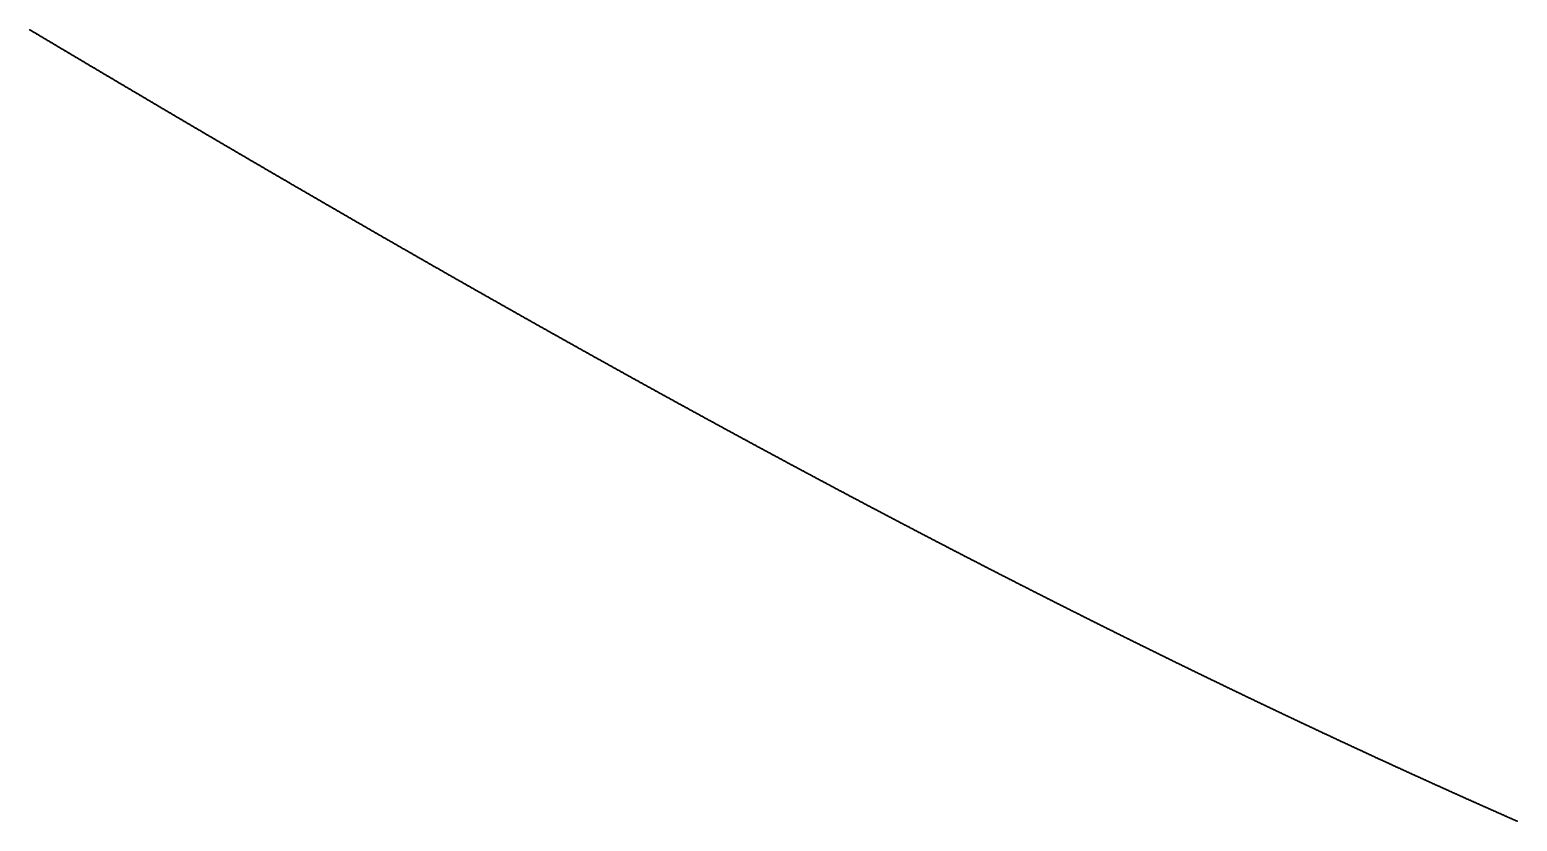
# Model space of a CAD drawing. Header units: metres. Extents: x 0 to 360, y 0 to 49.
# Drawn here: x 225.01 to 247.5, y 9.84 to 21.8 of the extents above; entities that cross this region are included whole.
import ezdxf

# ---------------------------------------------------------------- set-up
doc = ezdxf.new("R2010")
doc.units = ezdxf.units.M

msp = doc.modelspace()

# ---------------------------------------------------------------- linework, layer by layer
for p in [(225.009, 21.799), (225.016, 21.795), (225.024, 21.79), (225.031, 21.786), (225.038, 21.782), (225.045, 21.777), (225.053, 21.773), (225.06, 21.769), (225.067, 21.764), (225.075, 21.76), (225.082, 21.756), (225.089, 21.751), (225.096, 21.747), (225.104, 21.743), (225.111, 21.738), (225.118, 21.734), (225.126, 21.73), (225.133, 21.725), (225.14, 21.721), (225.148, 21.717), (225.155, 21.712), (225.162, 21.708), (225.169, 21.703), (225.177, 21.699), (225.184, 21.695), (225.191, 21.69), (225.199, 21.686), (225.206, 21.682), (225.213, 21.677), (225.22, 21.673), (225.228, 21.669), (225.235, 21.664), (225.242, 21.66), (225.25, 21.656), (225.257, 21.651), (225.264, 21.647), (225.272, 21.643), (225.279, 21.638), (225.286, 21.634), (225.293, 21.63), (225.301, 21.625), (225.308, 21.621), (225.315, 21.617), (225.323, 21.612), (225.33, 21.608), (225.337, 21.604), (225.345, 21.599), (225.352, 21.595), (225.359, 21.591), (225.366, 21.586), (225.374, 21.582), (225.381, 21.578), (225.388, 21.573), (225.396, 21.569), (225.403, 21.564), (225.41, 21.56), (225.418, 21.556), (225.425, 21.551), (225.432, 21.547), (225.439, 21.543), (225.447, 21.538), (225.454, 21.534), (225.461, 21.53), (225.469, 21.525), (225.476, 21.521), (225.483, 21.517), (225.491, 21.512), (225.498, 21.508), (225.505, 21.504), (225.513, 21.499), (225.52, 21.495), (225.527, 21.491), (225.534, 21.486), (225.542, 21.482), (225.549, 21.478), (225.556, 21.473), (225.564, 21.469), (225.571, 21.464), (225.578, 21.46), (225.586, 21.456), (225.593, 21.451), (225.6, 21.447), (225.608, 21.443), (225.615, 21.438), (225.622, 21.434), (225.63, 21.43), (225.637, 21.425), (225.644, 21.421), (225.652, 21.417), (225.659, 21.412), (225.666, 21.408), (225.674, 21.404), (225.681, 21.399), (225.688, 21.395), (225.695, 21.391), (225.703, 21.386), (225.71, 21.382), (225.717, 21.378), (225.725, 21.373), (225.732, 21.369), (225.739, 21.364), (225.747, 21.36), (225.754, 21.356), (225.761, 21.351), (225.769, 21.347), (225.776, 21.343), (225.783, 21.338), (225.791, 21.334), (225.798, 21.33), (225.805, 21.325), (225.813, 21.321), (225.82, 21.317), (225.827, 21.312), (225.835, 21.308), (225.842, 21.304), (225.849, 21.299), (225.857, 21.295), (225.864, 21.291), (225.871, 21.286), (225.879, 21.282), (225.886, 21.277), (225.893, 21.273), (225.901, 21.269), (225.908, 21.264), (225.915, 21.26), (225.923, 21.256), (225.93, 21.251), (225.937, 21.247), (225.945, 21.243), (225.952, 21.238), (225.959, 21.234), (225.967, 21.23), (225.974, 21.225), (225.981, 21.221), (225.989, 21.217), (225.996, 21.212), (226.003, 21.208), (226.011, 21.203), (226.018, 21.199), (226.025, 21.195), (226.033, 21.19), (226.04, 21.186), (226.047, 21.182), (226.055, 21.177), (226.062, 21.173), (226.069, 21.169), (226.077, 21.164), (226.084, 21.16), (226.091, 21.156), (226.099, 21.151), (226.106, 21.147), (226.113, 21.143), (226.121, 21.138), (226.128, 21.134), (226.136, 21.129), (226.143, 21.125), (226.15, 21.121), (226.158, 21.116), (226.165, 21.112), (226.172, 21.108), (226.18, 21.103), (226.187, 21.099), (226.194, 21.095), (226.202, 21.09), (226.209, 21.086), (226.216, 21.082), (226.224, 21.077), (226.231, 21.073), (226.238, 21.068), (226.246, 21.064), (226.253, 21.06), (226.26, 21.055), (226.268, 21.051), (226.275, 21.047), (226.283, 21.042), (226.29, 21.038), (226.297, 21.034), (226.305, 21.029), (226.312, 21.025), (226.319, 21.021), (226.327, 21.016), (226.334, 21.012), (226.341, 21.007), (226.349, 21.003), (226.356, 20.999), (226.363, 20.994), (226.371, 20.99), (226.378, 20.986), (226.386, 20.981), (226.393, 20.977), (226.4, 20.973), (226.408, 20.968), (226.415, 20.964), (226.422, 20.96), (226.43, 20.955), (226.437, 20.951), (226.444, 20.946), (226.452, 20.942), (226.459, 20.938), (226.467, 20.933), (226.474, 20.929), (226.481, 20.925), (226.489, 20.92), (226.496, 20.916), (226.503, 20.912), (226.511, 20.907), (226.518, 20.903), (226.526, 20.899), (226.533, 20.894), (226.54, 20.89), (226.548, 20.885), (226.555, 20.881), (226.562, 20.877), (226.57, 20.872), (226.577, 20.868), (226.584, 20.864), (226.592, 20.859), (226.599, 20.855), (226.607, 20.851), (226.614, 20.846), (226.621, 20.842), (226.629, 20.838), (226.636, 20.833), (226.643, 20.829), (226.651, 20.824), (226.658, 20.82), (226.666, 20.816), (226.673, 20.811), (226.68, 20.807), (226.688, 20.803), (226.695, 20.798), (226.703, 20.794), (226.71, 20.79), (226.717, 20.785), (226.725, 20.781), (226.732, 20.776), (226.739, 20.772), (226.747, 20.768), (226.754, 20.763), (226.762, 20.759), (226.769, 20.755), (226.776, 20.75), (226.784, 20.746), (226.791, 20.742), (226.798, 20.737), (226.806, 20.733), (226.813, 20.729), (226.821, 20.724), (226.828, 20.72), (226.835, 20.715), (226.843, 20.711), (226.85, 20.707), (226.858, 20.702), (226.865, 20.698), (226.872, 20.694), (226.88, 20.689), (226.887, 20.685), (226.895, 20.681), (226.902, 20.676), (226.909, 20.672), (226.917, 20.667), (226.924, 20.663), (226.931, 20.659), (226.939, 20.654), (226.946, 20.65), (226.954, 20.646), (226.961, 20.641), (226.968, 20.637), (226.976, 20.633), (226.983, 20.628), (226.991, 20.624), (226.998, 20.619), (227.005, 20.615), (227.013, 20.611), (227.02, 20.606), (227.028, 20.602), (227.035, 20.598), (227.042, 20.593), (227.05, 20.589), (227.057, 20.585), (227.065, 20.58), (227.072, 20.576), (227.079, 20.571), (227.087, 20.567), (227.094, 20.563), (227.102, 20.558), (227.109, 20.554), (227.116, 20.55), (227.124, 20.545), (227.131, 20.541), (227.139, 20.537), (227.146, 20.532), (227.153, 20.528), (227.161, 20.523), (227.168, 20.519), (227.176, 20.515), (227.183, 20.51), (227.191, 20.506), (227.198, 20.502), (227.205, 20.497), (227.213, 20.493), (227.22, 20.489), (227.228, 20.484), (227.235, 20.48), (227.242, 20.475), (227.25, 20.471), (227.257, 20.467), (227.265, 20.462), (227.272, 20.458), (227.279, 20.454), (227.287, 20.449), (227.294, 20.445), (227.302, 20.441), (227.309, 20.436), (227.317, 20.432), (227.324, 20.427), (227.331, 20.423), (227.339, 20.419), (227.346, 20.414), (227.354, 20.41), (227.361, 20.406), (227.368, 20.401), (227.376, 20.397), (227.383, 20.393), (227.391, 20.388), (227.398, 20.384), (227.406, 20.379), (227.413, 20.375), (227.42, 20.371), (227.428, 20.366), (227.435, 20.362), (227.443, 20.358), (227.45, 20.353), (227.458, 20.349), (227.465, 20.344), (227.472, 20.34), (227.48, 20.336), (227.487, 20.331), (227.495, 20.327), (227.502, 20.323), (227.51, 20.318), (227.517, 20.314), (227.524, 20.31), (227.532, 20.305), (227.539, 20.301), (227.547, 20.296), (227.554, 20.292), (227.562, 20.288), (227.569, 20.283), (227.576, 20.279), (227.584, 20.275), (227.591, 20.27), (227.599, 20.266), (227.606, 20.262), (227.614, 20.257), (227.621, 20.253), (227.628, 20.248), (227.636, 20.244), (227.643, 20.24), (227.651, 20.235), (227.658, 20.231), (227.666, 20.227), (227.673, 20.222), (227.68, 20.218), (227.688, 20.213), (227.695, 20.209), (227.703, 20.205), (227.71, 20.2), (227.718, 20.196), (227.725, 20.192), (227.733, 20.187), (227.74, 20.183), (227.747, 20.179), (227.755, 20.174), (227.762, 20.17), (227.77, 20.165), (227.777, 20.161), (227.785, 20.157), (227.792, 20.152), (227.8, 20.148), (227.807, 20.144), (227.814, 20.139), (227.822, 20.135), (227.829, 20.13), (227.837, 20.126), (227.844, 20.122), (227.852, 20.117), (227.859, 20.113), (227.867, 20.109), (227.874, 20.104), (227.881, 20.1), (227.889, 20.096), (227.896, 20.091), (227.904, 20.087), (227.911, 20.082), (227.919, 20.078), (227.926, 20.074), (227.934, 20.069), (227.941, 20.065), (227.949, 20.061), (227.956, 20.056), (227.963, 20.052), (227.971, 20.047), (227.978, 20.043), (227.986, 20.039), (227.993, 20.034), (228.001, 20.03), (228.008, 20.026), (228.016, 20.021), (228.023, 20.017), (228.031, 20.012), (228.038, 20.008), (228.045, 20.004), (228.053, 19.999), (228.06, 19.995), (228.068, 19.991), (228.075, 19.986), (228.083, 19.982), (228.09, 19.978), (228.098, 19.973), (228.105, 19.969), (228.113, 19.964), (228.12, 19.96), (228.128, 19.956), (228.135, 19.951), (228.142, 19.947), (228.15, 19.943), (228.157, 19.938), (228.165, 19.934), (228.172, 19.929), (228.18, 19.925), (228.187, 19.921), (228.195, 19.916), (228.202, 19.912), (228.21, 19.908), (228.217, 19.903), (228.225, 19.899), (228.232, 19.894), (228.24, 19.89), (228.247, 19.886), (228.255, 19.881), (228.262, 19.877), (228.269, 19.873), (228.277, 19.868), (228.284, 19.864), (228.292, 19.86), (228.299, 19.855), (228.307, 19.851), (228.314, 19.846), (228.322, 19.842), (228.329, 19.838), (228.337, 19.833), (228.344, 19.829), (228.352, 19.825), (228.359, 19.82), (228.367, 19.816), (228.374, 19.811), (228.382, 19.807), (228.389, 19.803), (228.397, 19.798), (228.404, 19.794), (228.412, 19.79), (228.419, 19.785), (228.427, 19.781), (228.434, 19.776), (228.442, 19.772), (228.449, 19.768), (228.456, 19.763), (228.464, 19.759), (228.471, 19.755), (228.479, 19.75), (228.486, 19.746), (228.494, 19.741), (228.501, 19.737), (228.509, 19.733), (228.516, 19.728), (228.524, 19.724), (228.531, 19.72), (228.539, 19.715), (228.546, 19.711), (228.554, 19.706), (228.561, 19.702), (228.569, 19.698), (228.576, 19.693), (228.584, 19.689), (228.591, 19.685), (228.599, 19.68), (228.606, 19.676), (228.614, 19.672), (228.621, 19.667), (228.629, 19.663), (228.636, 19.658), (228.644, 19.654), (228.651, 19.65), (228.659, 19.645), (228.666, 19.641), (228.674, 19.637), (228.681, 19.632), (228.689, 19.628), (228.696, 19.623), (228.704, 19.619), (228.711, 19.615), (228.719, 19.61), (228.726, 19.606), (228.734, 19.602), (228.741, 19.597), (228.749, 19.593), (228.756, 19.588), (228.764, 19.584), (228.771, 19.58), (228.779, 19.575), (228.786, 19.571), (228.794, 19.567), (228.801, 19.562), (228.809, 19.558), (228.816, 19.553), (228.824, 19.549), (228.831, 19.545), (228.839, 19.54), (228.846, 19.536), (228.854, 19.532), (228.861, 19.527), (228.869, 19.523), (228.876, 19.518), (228.884, 19.514), (228.891, 19.51), (228.899, 19.505), (228.906, 19.501), (228.914, 19.497), (228.921, 19.492), (228.929, 19.488), (228.936, 19.483), (228.944, 19.479), (228.952, 19.475), (228.959, 19.47), (228.967, 19.466), (228.974, 19.462), (228.982, 19.457), (228.989, 19.453), (228.997, 19.448), (229.004, 19.444), (229.012, 19.44), (229.019, 19.435), (229.027, 19.431), (229.034, 19.427), (229.042, 19.422), (229.049, 19.418), (229.057, 19.413), (229.064, 19.409), (229.072, 19.405), (229.079, 19.4), (229.087, 19.396), (229.094, 19.392), (229.102, 19.387), (229.109, 19.383), (229.117, 19.378), (229.125, 19.374), (229.132, 19.37), (229.14, 19.365), (229.147, 19.361), (229.155, 19.357), (229.162, 19.352), (229.17, 19.348), (229.177, 19.343), (229.185, 19.339), (229.192, 19.335), (229.2, 19.33), (229.207, 19.326), (229.215, 19.322), (229.222, 19.317), (229.23, 19.313), (229.237, 19.308), (229.245, 19.304), (229.253, 19.3), (229.26, 19.295), (229.268, 19.291), (229.275, 19.287), (229.283, 19.282), (229.29, 19.278), (229.298, 19.273), (229.305, 19.269), (229.313, 19.265), (229.32, 19.26), (229.328, 19.256), (229.335, 19.252), (229.343, 19.247), (229.351, 19.243), (229.358, 19.238), (229.366, 19.234), (229.373, 19.23), (229.381, 19.225), (229.388, 19.221), (229.396, 19.217), (229.403, 19.212), (229.411, 19.208), (229.418, 19.203), (229.426, 19.199), (229.434, 19.195), (229.441, 19.19), (229.449, 19.186), (229.456, 19.182), (229.464, 19.177), (229.471, 19.173), (229.479, 19.168), (229.486, 19.164), (229.494, 19.16), (229.501, 19.155), (229.509, 19.151), (229.517, 19.147), (229.524, 19.142), (229.532, 19.138), (229.539, 19.133), (229.547, 19.129), (229.554, 19.125), (229.562, 19.12), (229.569, 19.116), (229.577, 19.112), (229.585, 19.107), (229.592, 19.103), (229.6, 19.098), (229.607, 19.094), (229.615, 19.09), (229.622, 19.085), (229.63, 19.081), (229.637, 19.077), (229.645, 19.072), (229.653, 19.068), (229.66, 19.063), (229.668, 19.059), (229.675, 19.055), (229.683, 19.05), (229.69, 19.046), (229.698, 19.042), (229.706, 19.037), (229.713, 19.033), (229.721, 19.028), (229.728, 19.024), (229.736, 19.02), (229.743, 19.015), (229.751, 19.011), (229.758, 19.007), (229.766, 19.002), (229.774, 18.998), (229.781, 18.993), (229.789, 18.989), (229.796, 18.985), (229.804, 18.98), (229.811, 18.976), (229.819, 18.972), (229.827, 18.967), (229.834, 18.963), (229.842, 18.958), (229.849, 18.954), (229.857, 18.95), (229.864, 18.945), (229.872, 18.941), (229.88, 18.937), (229.887, 18.932), (229.895, 18.928), (229.902, 18.923), (229.91, 18.919), (229.917, 18.915), (229.925, 18.91), (229.933, 18.906), (229.94, 18.902), (229.948, 18.897), (229.955, 18.893), (229.963, 18.888), (229.971, 18.884), (229.978, 18.88), (229.986, 18.875), (229.993, 18.871), (230.001, 18.867), (230.008, 18.862), (230.016, 18.858), (230.024, 18.853), (230.031, 18.849), (230.039, 18.845), (230.046, 18.84), (230.054, 18.836), (230.062, 18.832), (230.069, 18.827), (230.077, 18.823), (230.084, 18.818), (230.092, 18.814), (230.099, 18.81), (230.107, 18.805), (230.115, 18.801), (230.122, 18.796), (230.13, 18.792), (230.137, 18.788), (230.145, 18.783), (230.153, 18.779), (230.16, 18.775), (230.168, 18.77), (230.175, 18.766), (230.183, 18.761), (230.191, 18.757), (230.198, 18.753), (230.206, 18.748), (230.213, 18.744), (230.221, 18.74), (230.229, 18.735), (230.236, 18.731), (230.244, 18.726), (230.251, 18.722), (230.259, 18.718), (230.267, 18.713), (230.274, 18.709), (230.282, 18.705), (230.289, 18.7), (230.297, 18.696), (230.305, 18.691), (230.312, 18.687), (230.32, 18.683), (230.327, 18.678), (230.335, 18.674), (230.343, 18.67), (230.35, 18.665), (230.358, 18.661), (230.365, 18.656), (230.373, 18.652), (230.381, 18.648), (230.388, 18.643), (230.396, 18.639), (230.403, 18.635), (230.411, 18.63), (230.419, 18.626), (230.426, 18.621), (230.434, 18.617), (230.441, 18.613), (230.449, 18.608), (230.457, 18.604), (230.464, 18.6), (230.472, 18.595), (230.48, 18.591), (230.487, 18.586), (230.495, 18.582), (230.502, 18.578), (230.51, 18.573), (230.518, 18.569), (230.525, 18.565), (230.533, 18.56), (230.54, 18.556), (230.548, 18.551), (230.556, 18.547), (230.563, 18.543), (230.571, 18.538), (230.579, 18.534), (230.586, 18.53), (230.594, 18.525), (230.601, 18.521), (230.609, 18.516), (230.617, 18.512), (230.624, 18.508), (230.632, 18.503), (230.64, 18.499), (230.647, 18.495), (230.655, 18.49), (230.662, 18.486), (230.67, 18.481), (230.678, 18.477), (230.685, 18.473), (230.693, 18.468), (230.701, 18.464), (230.708, 18.46), (230.716, 18.455), (230.723, 18.451), (230.731, 18.446), (230.739, 18.442), (230.746, 18.438), (230.754, 18.433), (230.762, 18.429), (230.769, 18.425), (230.777, 18.42), (230.784, 18.416), (230.792, 18.411), (230.8, 18.407), (230.807, 18.403), (230.815, 18.398), (230.823, 18.394), (230.83, 18.39), (230.838, 18.385), (230.846, 18.381), (230.853, 18.376), (230.861, 18.372), (230.869, 18.368), (230.876, 18.363), (230.884, 18.359), (230.891, 18.355), (230.899, 18.35), (230.907, 18.346), (230.914, 18.341), (230.922, 18.337), (230.93, 18.333), (230.937, 18.328), (230.945, 18.324), (230.953, 18.32), (230.96, 18.315), (230.968, 18.311), (230.975, 18.306), (230.983, 18.302), (230.991, 18.298), (230.998, 18.293), (231.006, 18.289), (231.014, 18.285), (231.021, 18.28), (231.029, 18.276), (231.037, 18.271), (231.044, 18.267), (231.052, 18.263), (231.06, 18.258), (231.067, 18.254), (231.075, 18.25), (231.083, 18.245), (231.09, 18.241), (231.098, 18.236), (231.106, 18.232), (231.113, 18.228), (231.121, 18.223), (231.129, 18.219), (231.136, 18.215), (231.144, 18.21), (231.151, 18.206), (231.159, 18.201), (231.167, 18.197), (231.174, 18.193), (231.182, 18.188), (231.19, 18.184), (231.197, 18.18), (231.205, 18.175), (231.213, 18.171), (231.22, 18.166), (231.228, 18.162), (231.236, 18.158), (231.243, 18.153), (231.251, 18.149), (231.259, 18.145), (231.266, 18.14), (231.274, 18.136), (231.282, 18.131), (231.289, 18.127), (231.297, 18.123), (231.305, 18.118), (231.312, 18.114), (231.32, 18.11), (231.328, 18.105), (231.335, 18.101), (231.343, 18.096), (231.351, 18.092), (231.358, 18.088), (231.366, 18.083), (231.374, 18.079), (231.381, 18.075), (231.389, 18.07), (231.397, 18.066), (231.404, 18.061), (231.412, 18.057), (231.42, 18.053), (231.428, 18.048), (231.435, 18.044), (231.443, 18.04), (231.451, 18.035), (231.458, 18.031), (231.466, 18.026), (231.474, 18.022), (231.481, 18.018), (231.489, 18.013), (231.497, 18.009), (231.504, 18.005), (231.512, 18), (231.52, 17.996), (231.527, 17.992), (231.535, 17.987), (231.543, 17.983), (231.55, 17.978), (231.558, 17.974), (231.566, 17.97), (231.573, 17.965), (231.581, 17.961), (231.589, 17.957), (231.597, 17.952), (231.604, 17.948), (231.612, 17.943), (231.62, 17.939), (231.627, 17.935), (231.635, 17.93), (231.643, 17.926), (231.65, 17.922), (231.658, 17.917), (231.666, 17.913), (231.673, 17.908), (231.681, 17.904), (231.689, 17.9), (231.696, 17.895), (231.704, 17.891), (231.712, 17.887), (231.72, 17.882), (231.727, 17.878), (231.735, 17.873), (231.743, 17.869), (231.75, 17.865), (231.758, 17.86), (231.766, 17.856), (231.773, 17.852), (231.781, 17.847), (231.789, 17.843), (231.797, 17.838), (231.804, 17.834), (231.812, 17.83), (231.82, 17.825), (231.827, 17.821), (231.835, 17.817), (231.843, 17.812), (231.85, 17.808), (231.858, 17.804), (231.866, 17.799), (231.874, 17.795), (231.881, 17.79), (231.889, 17.786), (231.897, 17.782), (231.904, 17.777), (231.912, 17.773), (231.92, 17.769), (231.928, 17.764), (231.935, 17.76), (231.943, 17.755), (231.951, 17.751), (231.958, 17.747), (231.966, 17.742), (231.974, 17.738), (231.982, 17.734), (231.989, 17.729), (231.997, 17.725), (232.005, 17.72), (232.012, 17.716), (232.02, 17.712), (232.028, 17.707), (232.036, 17.703), (232.043, 17.699), (232.051, 17.694), (232.059, 17.69), (232.066, 17.685), (232.074, 17.681), (232.082, 17.677), (232.09, 17.672), (232.097, 17.668), (232.105, 17.664), (232.113, 17.659), (232.12, 17.655), (232.128, 17.651), (232.136, 17.646), (232.144, 17.642), (232.151, 17.637), (232.159, 17.633), (232.167, 17.629), (232.175, 17.624), (232.182, 17.62), (232.19, 17.616), (232.198, 17.611), (232.205, 17.607), (232.213, 17.602), (232.221, 17.598), (232.229, 17.594), (232.236, 17.589), (232.244, 17.585), (232.252, 17.581), (232.26, 17.576), (232.267, 17.572), (232.275, 17.568), (232.283, 17.563), (232.29, 17.559), (232.298, 17.554), (232.306, 17.55), (232.314, 17.546), (232.321, 17.541), (232.329, 17.537), (232.337, 17.533), (232.345, 17.528), (232.352, 17.524), (232.36, 17.519), (232.368, 17.515), (232.376, 17.511), (232.383, 17.506), (232.391, 17.502), (232.399, 17.498), (232.407, 17.493), (232.414, 17.489), (232.422, 17.485), (232.43, 17.48), (232.438, 17.476), (232.445, 17.471), (232.453, 17.467), (232.461, 17.463), (232.469, 17.458), (232.476, 17.454), (232.484, 17.45), (232.492, 17.445), (232.5, 17.441), (232.507, 17.436), (232.515, 17.432), (232.523, 17.428), (232.531, 17.423), (232.538, 17.419), (232.546, 17.415), (232.554, 17.41), (232.562, 17.406), (232.569, 17.402), (232.577, 17.397), (232.585, 17.393), (232.593, 17.388), (232.6, 17.384), (232.608, 17.38), (232.616, 17.375), (232.624, 17.371), (232.631, 17.367), (232.639, 17.362), (232.647, 17.358), (232.655, 17.353), (232.662, 17.349), (232.67, 17.345), (232.678, 17.34), (232.686, 17.336), (232.693, 17.332), (232.701, 17.327), (232.709, 17.323), (232.717, 17.319), (232.724, 17.314), (232.732, 17.31), (232.74, 17.305), (232.748, 17.301), (232.756, 17.297), (232.763, 17.292), (232.771, 17.288), (232.779, 17.284), (232.787, 17.279), (232.794, 17.275), (232.802, 17.271), (232.81, 17.266), (232.818, 17.262), (232.825, 17.257), (232.833, 17.253), (232.841, 17.249), (232.849, 17.244), (232.857, 17.24), (232.864, 17.236), (232.872, 17.231), (232.88, 17.227), (232.888, 17.223), (232.895, 17.218), (232.903, 17.214), (232.911, 17.209), (232.919, 17.205), (232.927, 17.201), (232.934, 17.196), (232.942, 17.192), (232.95, 17.188), (232.958, 17.183), (232.965, 17.179), (232.973, 17.175), (232.981, 17.17), (232.989, 17.166), (232.997, 17.161), (233.004, 17.157), (233.012, 17.153), (233.02, 17.148), (233.028, 17.144), (233.035, 17.14), (233.043, 17.135), (233.051, 17.131), (233.059, 17.127), (233.067, 17.122), (233.074, 17.118), (233.082, 17.113), (233.09, 17.109), (233.098, 17.105), (233.106, 17.1), (233.113, 17.096), (233.121, 17.092), (233.129, 17.087), (233.137, 17.083), (233.145, 17.079), (233.152, 17.074), (233.16, 17.07), (233.168, 17.065), (233.176, 17.061), (233.183, 17.057), (233.191, 17.052), (233.199, 17.048), (233.207, 17.044), (233.215, 17.039), (233.222, 17.035), (233.23, 17.031), (233.238, 17.026), (233.246, 17.022), (233.254, 17.017), (233.261, 17.013), (233.269, 17.009), (233.277, 17.004), (233.285, 17), (233.293, 16.996), (233.3, 16.991), (233.308, 16.987), (233.316, 16.983), (233.324, 16.978), (233.332, 16.974), (233.34, 16.969), (233.347, 16.965), (233.355, 16.961), (233.363, 16.956), (233.371, 16.952), (233.379, 16.948), (233.386, 16.943), (233.394, 16.939), (233.402, 16.935), (233.41, 16.93), (233.418, 16.926), (233.425, 16.922), (233.433, 16.917), (233.441, 16.913), (233.449, 16.908), (233.457, 16.904), (233.464, 16.9), (233.472, 16.895), (233.48, 16.891), (233.488, 16.887), (233.496, 16.882), (233.504, 16.878), (233.511, 16.874), (233.519, 16.869), (233.527, 16.865), (233.535, 16.86), (233.543, 16.856), (233.55, 16.852), (233.558, 16.847), (233.566, 16.843), (233.574, 16.839), (233.582, 16.834), (233.59, 16.83), (233.597, 16.826), (233.605, 16.821), (233.613, 16.817), (233.621, 16.813), (233.629, 16.808), (233.637, 16.804), (233.644, 16.799), (233.652, 16.795), (233.66, 16.791), (233.668, 16.786), (233.676, 16.782), (233.684, 16.778), (233.691, 16.773), (233.699, 16.769), (233.707, 16.765), (233.715, 16.76), (233.723, 16.756), (233.731, 16.752), (233.738, 16.747), (233.746, 16.743), (233.754, 16.738), (233.762, 16.734), (233.77, 16.73), (233.778, 16.725), (233.785, 16.721), (233.793, 16.717), (233.801, 16.712), (233.809, 16.708), (233.817, 16.704), (233.825, 16.699), (233.832, 16.695), (233.84, 16.691), (233.848, 16.686), (233.856, 16.682), (233.864, 16.678), (233.872, 16.673), (233.879, 16.669), (233.887, 16.664), (233.895, 16.66), (233.903, 16.656), (233.911, 16.651), (233.919, 16.647), (233.927, 16.643), (233.934, 16.638), (233.942, 16.634), (233.95, 16.63), (233.958, 16.625), (233.966, 16.621), (233.974, 16.617), (233.982, 16.612), (233.989, 16.608), (233.997, 16.603), (234.005, 16.599), (234.013, 16.595), (234.021, 16.59), (234.029, 16.586), (234.037, 16.582), (234.044, 16.577), (234.052, 16.573), (234.06, 16.569), (234.068, 16.564), (234.076, 16.56), (234.084, 16.556), (234.092, 16.551), (234.099, 16.547), (234.107, 16.543), (234.115, 16.538), (234.123, 16.534), (234.131, 16.529), (234.139, 16.525), (234.147, 16.521), (234.154, 16.516), (234.162, 16.512), (234.17, 16.508), (234.178, 16.503), (234.186, 16.499), (234.194, 16.495), (234.202, 16.49), (234.209, 16.486), (234.217, 16.482), (234.225, 16.477), (234.233, 16.473), (234.241, 16.469), (234.249, 16.464), (234.257, 16.46), (234.265, 16.455), (234.272, 16.451), (234.28, 16.447), (234.288, 16.442), (234.296, 16.438), (234.304, 16.434), (234.312, 16.429), (234.32, 16.425), (234.328, 16.421), (234.335, 16.416), (234.343, 16.412), (234.351, 16.408), (234.359, 16.403), (234.367, 16.399), (234.375, 16.395), (234.383, 16.39), (234.391, 16.386), (234.398, 16.382), (234.406, 16.377), (234.414, 16.373), (234.422, 16.368), (234.43, 16.364), (234.438, 16.36), (234.446, 16.355), (234.454, 16.351), (234.462, 16.347), (234.469, 16.342), (234.477, 16.338), (234.485, 16.334), (234.493, 16.329), (234.501, 16.325), (234.509, 16.321), (234.517, 16.316), (234.525, 16.312), (234.533, 16.308), (234.54, 16.303), (234.548, 16.299), (234.556, 16.295), (234.564, 16.29), (234.572, 16.286), (234.58, 16.282), (234.588, 16.277), (234.596, 16.273), (234.604, 16.269), (234.612, 16.264), (234.619, 16.26), (234.627, 16.255), (234.635, 16.251), (234.643, 16.247), (234.651, 16.242), (234.659, 16.238), (234.667, 16.234), (234.675, 16.229), (234.683, 16.225), (234.691, 16.221), (234.698, 16.216), (234.706, 16.212), (234.714, 16.208), (234.722, 16.203), (234.73, 16.199), (234.738, 16.195), (234.746, 16.19), (234.754, 16.186), (234.762, 16.182), (234.77, 16.177), (234.777, 16.173), (234.785, 16.169), (234.793, 16.164), (234.801, 16.16), (234.809, 16.156), (234.817, 16.151), (234.825, 16.147), (234.833, 16.142), (234.841, 16.138), (234.849, 16.134), (234.857, 16.129), (234.865, 16.125), (234.872, 16.121), (234.88, 16.116), (234.888, 16.112), (234.896, 16.108), (234.904, 16.103), (234.912, 16.099), (234.92, 16.095), (234.928, 16.09), (234.936, 16.086), (234.944, 16.082), (234.952, 16.077), (234.96, 16.073), (234.967, 16.069), (234.975, 16.064), (234.983, 16.06), (234.991, 16.056), (234.999, 16.051), (235.007, 16.047), (235.015, 16.043), (235.023, 16.038), (235.031, 16.034), (235.039, 16.03), (235.047, 16.025), (235.055, 16.021), (235.063, 16.017), (235.071, 16.012), (235.078, 16.008), (235.086, 16.004), (235.094, 15.999), (235.102, 15.995), (235.11, 15.991), (235.118, 15.986), (235.126, 15.982), (235.134, 15.978), (235.142, 15.973), (235.15, 15.969), (235.158, 15.965), (235.166, 15.96), (235.174, 15.956), (235.182, 15.952), (235.19, 15.947), (235.197, 15.943), (235.205, 15.938), (235.213, 15.934), (235.221, 15.93), (235.229, 15.925), (235.237, 15.921), (235.245, 15.917), (235.253, 15.912), (235.261, 15.908), (235.269, 15.904), (235.277, 15.899), (235.285, 15.895), (235.293, 15.891), (235.301, 15.886), (235.309, 15.882), (235.317, 15.878), (235.325, 15.873), (235.333, 15.869), (235.34, 15.865), (235.348, 15.86), (235.356, 15.856), (235.364, 15.852), (235.372, 15.847), (235.38, 15.843), (235.388, 15.839), (235.396, 15.834), (235.404, 15.83), (235.412, 15.826), (235.42, 15.821), (235.428, 15.817), (235.436, 15.813), (235.444, 15.808), (235.452, 15.804), (235.46, 15.8), (235.468, 15.795), (235.476, 15.791), (235.484, 15.787), (235.492, 15.782), (235.5, 15.778), (235.508, 15.774), (235.516, 15.769), (235.523, 15.765), (235.531, 15.761), (235.539, 15.756), (235.547, 15.752), (235.555, 15.748), (235.563, 15.743), (235.571, 15.739), (235.579, 15.735), (235.587, 15.73), (235.595, 15.726), (235.603, 15.722), (235.611, 15.717), (235.619, 15.713), (235.627, 15.709), (235.635, 15.704), (235.643, 15.7), (235.651, 15.696), (235.659, 15.691), (235.667, 15.687), (235.675, 15.683), (235.683, 15.678), (235.691, 15.674), (235.699, 15.67), (235.707, 15.665), (235.715, 15.661), (235.723, 15.657), (235.731, 15.652), (235.739, 15.648), (235.747, 15.644), (235.755, 15.639), (235.763, 15.635), (235.771, 15.631), (235.779, 15.626), (235.787, 15.622), (235.795, 15.618), (235.803, 15.613), (235.811, 15.609), (235.819, 15.605), (235.827, 15.601), (235.835, 15.596), (235.843, 15.592), (235.85, 15.588), (235.858, 15.583), (235.866, 15.579), (235.874, 15.575), (235.882, 15.57), (235.89, 15.566), (235.898, 15.562), (235.906, 15.557), (235.914, 15.553), (235.922, 15.549), (235.93, 15.544), (235.938, 15.54), (235.946, 15.536), (235.954, 15.531), (235.962, 15.527), (235.97, 15.523), (235.978, 15.518), (235.986, 15.514), (235.994, 15.51), (236.002, 15.505), (236.01, 15.501), (236.018, 15.497), (236.026, 15.492), (236.034, 15.488), (236.042, 15.484), (236.05, 15.479), (236.058, 15.475), (236.066, 15.471), (236.074, 15.466), (236.082, 15.462), (236.09, 15.458), (236.098, 15.453), (236.106, 15.449), (236.114, 15.445), (236.122, 15.44), (236.13, 15.436), (236.138, 15.432), (236.146, 15.427), (236.154, 15.423), (236.162, 15.419), (236.17, 15.415), (236.178, 15.41), (236.187, 15.406), (236.195, 15.402), (236.203, 15.397), (236.211, 15.393), (236.219, 15.389), (236.227, 15.384), (236.235, 15.38), (236.243, 15.376), (236.251, 15.371), (236.259, 15.367), (236.267, 15.363), (236.275, 15.358), (236.283, 15.354), (236.291, 15.35), (236.299, 15.345), (236.307, 15.341), (236.315, 15.337), (236.323, 15.332), (236.331, 15.328), (236.339, 15.324), (236.347, 15.319), (236.355, 15.315), (236.363, 15.311), (236.371, 15.306), (236.379, 15.302), (236.387, 15.298), (236.395, 15.294), (236.403, 15.289), (236.411, 15.285), (236.419, 15.281), (236.427, 15.276), (236.435, 15.272), (236.443, 15.268), (236.451, 15.263), (236.459, 15.259), (236.467, 15.255), (236.475, 15.25), (236.483, 15.246), (236.491, 15.242), (236.499, 15.237), (236.508, 15.233), (236.516, 15.229), (236.524, 15.224), (236.532, 15.22), (236.54, 15.216), (236.548, 15.212), (236.556, 15.207), (236.564, 15.203), (236.572, 15.199), (236.58, 15.194), (236.588, 15.19), (236.596, 15.186), (236.604, 15.181), (236.612, 15.177), (236.62, 15.173), (236.628, 15.168), (236.636, 15.164), (236.644, 15.16), (236.652, 15.155), (236.66, 15.151), (236.668, 15.147), (236.676, 15.142), (236.684, 15.138), (236.693, 15.134), (236.701, 15.13), (236.709, 15.125), (236.717, 15.121), (236.725, 15.117), (236.733, 15.112), (236.741, 15.108), (236.749, 15.104), (236.757, 15.099), (236.765, 15.095), (236.773, 15.091), (236.781, 15.086), (236.789, 15.082), (236.797, 15.078), (236.805, 15.074), (236.813, 15.069), (236.821, 15.065), (236.829, 15.061), (236.838, 15.056), (236.846, 15.052), (236.854, 15.048), (236.862, 15.043), (236.87, 15.039), (236.878, 15.035), (236.886, 15.03), (236.894, 15.026), (236.902, 15.022), (236.91, 15.017), (236.918, 15.013), (236.926, 15.009), (236.934, 15.005), (236.942, 15), (236.95, 14.996), (236.959, 14.992), (236.967, 14.987), (236.975, 14.983), (236.983, 14.979), (236.991, 14.974), (236.999, 14.97), (237.007, 14.966), (237.015, 14.961), (237.023, 14.957), (237.031, 14.953), (237.039, 14.949), (237.047, 14.944), (237.055, 14.94), (237.063, 14.936), (237.072, 14.931), (237.08, 14.927), (237.088, 14.923), (237.096, 14.918), (237.104, 14.914), (237.112, 14.91), (237.12, 14.906), (237.128, 14.901), (237.136, 14.897), (237.144, 14.893), (237.152, 14.888), (237.16, 14.884), (237.169, 14.88), (237.177, 14.875), (237.185, 14.871), (237.193, 14.867), (237.201, 14.862), (237.209, 14.858), (237.217, 14.854), (237.225, 14.85), (237.233, 14.845), (237.241, 14.841), (237.249, 14.837), (237.258, 14.832), (237.266, 14.828), (237.274, 14.824), (237.282, 14.819), (237.29, 14.815), (237.298, 14.811), (237.306, 14.807), (237.314, 14.802), (237.322, 14.798), (237.33, 14.794), (237.339, 14.789), (237.347, 14.785), (237.355, 14.781), (237.363, 14.776), (237.371, 14.772), (237.379, 14.768), (237.387, 14.764), (237.395, 14.759), (237.403, 14.755), (237.411, 14.751), (237.42, 14.746), (237.428, 14.742), (237.436, 14.738), (237.444, 14.733), (237.452, 14.729), (237.46, 14.725), (237.468, 14.721), (237.476, 14.716), (237.484, 14.712), (237.493, 14.708), (237.501, 14.703), (237.509, 14.699), (237.517, 14.695), (237.525, 14.691), (237.533, 14.686), (237.541, 14.682), (237.549, 14.678), (237.557, 14.673), (237.566, 14.669), (237.574, 14.665), (237.582, 14.66), (237.59, 14.656), (237.598, 14.652), (237.606, 14.648), (237.614, 14.643), (237.622, 14.639), (237.631, 14.635), (237.639, 14.63), (237.647, 14.626), (237.655, 14.622), (237.663, 14.618), (237.671, 14.613), (237.679, 14.609), (237.687, 14.605), (237.696, 14.6), (237.704, 14.596), (237.712, 14.592), (237.72, 14.587), (237.728, 14.583), (237.736, 14.579), (237.744, 14.575), (237.752, 14.57), (237.761, 14.566), (237.769, 14.562), (237.777, 14.557), (237.785, 14.553), (237.793, 14.549), (237.801, 14.545), (237.809, 14.54), (237.817, 14.536), (237.826, 14.532), (237.834, 14.527), (237.842, 14.523), (237.85, 14.519), (237.858, 14.515), (237.866, 14.51), (237.874, 14.506), (237.883, 14.502), (237.891, 14.497), (237.899, 14.493), (237.907, 14.489), (237.915, 14.485), (237.923, 14.48), (237.931, 14.476), (237.94, 14.472), (237.948, 14.467), (237.956, 14.463), (237.964, 14.459), (237.972, 14.455), (237.98, 14.45), (237.988, 14.446), (237.997, 14.442), (238.005, 14.437), (238.013, 14.433), (238.021, 14.429), (238.029, 14.425), (238.037, 14.42), (238.046, 14.416), (238.054, 14.412), (238.062, 14.407), (238.07, 14.403), (238.078, 14.399), (238.086, 14.395), (238.094, 14.39), (238.103, 14.386), (238.111, 14.382), (238.119, 14.377), (238.127, 14.373), (238.135, 14.369), (238.143, 14.365), (238.152, 14.36), (238.16, 14.356), (238.168, 14.352), (238.176, 14.347), (238.184, 14.343), (238.192, 14.339), (238.201, 14.335), (238.209, 14.33), (238.217, 14.326), (238.225, 14.322), (238.233, 14.317), (238.241, 14.313), (238.25, 14.309), (238.258, 14.305), (238.266, 14.3), (238.274, 14.296), (238.282, 14.292), (238.29, 14.288), (238.299, 14.283), (238.307, 14.279), (238.315, 14.275), (238.323, 14.27), (238.331, 14.266), (238.34, 14.262), (238.348, 14.258), (238.356, 14.253), (238.364, 14.249), (238.372, 14.245), (238.38, 14.24), (238.389, 14.236), (238.397, 14.232), (238.405, 14.228), (238.413, 14.223), (238.421, 14.219), (238.429, 14.215), (238.438, 14.211), (238.446, 14.206), (238.454, 14.202), (238.462, 14.198), (238.47, 14.193), (238.479, 14.189), (238.487, 14.185), (238.495, 14.181), (238.503, 14.176), (238.511, 14.172), (238.52, 14.168), (238.528, 14.164), (238.536, 14.159), (238.544, 14.155), (238.552, 14.151), (238.561, 14.146), (238.569, 14.142), (238.577, 14.138), (238.585, 14.134), (238.593, 14.129), (238.601, 14.125), (238.61, 14.121), (238.618, 14.117), (238.626, 14.112), (238.634, 14.108), (238.642, 14.104), (238.651, 14.099), (238.659, 14.095), (238.667, 14.091), (238.675, 14.087), (238.683, 14.082), (238.692, 14.078), (238.7, 14.074), (238.708, 14.07), (238.716, 14.065), (238.725, 14.061), (238.733, 14.057), (238.741, 14.053), (238.749, 14.048), (238.757, 14.044), (238.766, 14.04), (238.774, 14.035), (238.782, 14.031), (238.79, 14.027), (238.798, 14.023), (238.807, 14.018), (238.815, 14.014), (238.823, 14.01), (238.831, 14.006), (238.839, 14.001), (238.848, 13.997), (238.856, 13.993), (238.864, 13.989), (238.872, 13.984), (238.881, 13.98), (238.889, 13.976), (238.897, 13.972), (238.905, 13.967), (238.913, 13.963), (238.922, 13.959), (238.93, 13.954), (238.938, 13.95), (238.946, 13.946), (238.955, 13.942), (238.963, 13.937), (238.971, 13.933), (238.979, 13.929), (238.987, 13.925), (238.996, 13.92), (239.004, 13.916), (239.012, 13.912), (239.02, 13.908), (239.029, 13.903), (239.037, 13.899), (239.045, 13.895), (239.053, 13.891), (239.062, 13.886), (239.07, 13.882), (239.078, 13.878), (239.086, 13.874), (239.094, 13.869), (239.103, 13.865), (239.111, 13.861), (239.119, 13.856), (239.127, 13.852), (239.136, 13.848), (239.144, 13.844), (239.152, 13.839), (239.16, 13.835), (239.169, 13.831), (239.177, 13.827), (239.185, 13.822), (239.193, 13.818), (239.202, 13.814), (239.21, 13.81), (239.218, 13.805), (239.226, 13.801), (239.235, 13.797), (239.243, 13.793), (239.251, 13.788), (239.259, 13.784), (239.268, 13.78), (239.276, 13.776), (239.284, 13.771), (239.292, 13.767), (239.301, 13.763), (239.309, 13.759), (239.317, 13.754), (239.325, 13.75), (239.334, 13.746), (239.342, 13.742), (239.35, 13.737), (239.358, 13.733), (239.367, 13.729), (239.375, 13.725), (239.383, 13.72), (239.391, 13.716), (239.4, 13.712), (239.408, 13.708), (239.416, 13.703), (239.424, 13.699), (239.433, 13.695), (239.441, 13.691), (239.449, 13.686), (239.457, 13.682), (239.466, 13.678), (239.474, 13.674), (239.482, 13.669), (239.491, 13.665), (239.499, 13.661), (239.507, 13.657), (239.515, 13.652), (239.524, 13.648), (239.532, 13.644), (239.54, 13.64), (239.548, 13.635), (239.557, 13.631), (239.565, 13.627), (239.573, 13.623), (239.582, 13.618), (239.59, 13.614), (239.598, 13.61), (239.606, 13.606), (239.615, 13.601), (239.623, 13.597), (239.631, 13.593), (239.639, 13.589), (239.648, 13.584), (239.656, 13.58), (239.664, 13.576), (239.673, 13.572), (239.681, 13.567), (239.689, 13.563), (239.697, 13.559), (239.706, 13.555), (239.714, 13.551), (239.722, 13.546), (239.731, 13.542), (239.739, 13.538), (239.747, 13.534), (239.755, 13.529), (239.764, 13.525), (239.772, 13.521), (239.78, 13.517), (239.789, 13.512), (239.797, 13.508), (239.805, 13.504), (239.813, 13.5), (239.822, 13.495), (239.83, 13.491), (239.838, 13.487), (239.847, 13.483), (239.855, 13.478), (239.863, 13.474), (239.872, 13.47), (239.88, 13.466), (239.888, 13.462), (239.896, 13.457), (239.905, 13.453), (239.913, 13.449), (239.921, 13.445), (239.93, 13.44), (239.938, 13.436), (239.946, 13.432), (239.955, 13.428), (239.963, 13.423), (239.971, 13.419), (239.979, 13.415), (239.988, 13.411), (239.996, 13.406), (240.004, 13.402), (240.013, 13.398), (240.021, 13.394), (240.029, 13.39), (240.038, 13.385), (240.046, 13.381), (240.054, 13.377), (240.063, 13.373), (240.071, 13.368), (240.079, 13.364), (240.088, 13.36), (240.096, 13.356), (240.104, 13.351), (240.112, 13.347), (240.121, 13.343), (240.129, 13.339), (240.137, 13.335), (240.146, 13.33), (240.154, 13.326), (240.162, 13.322), (240.171, 13.318), (240.179, 13.313), (240.187, 13.309), (240.196, 13.305), (240.204, 13.301), (240.212, 13.296), (240.221, 13.292), (240.229, 13.288), (240.237, 13.284), (240.246, 13.28), (240.254, 13.275), (240.262, 13.271), (240.271, 13.267), (240.279, 13.263), (240.287, 13.258), (240.296, 13.254), (240.304, 13.25), (240.312, 13.246), (240.321, 13.242), (240.329, 13.237), (240.337, 13.233), (240.346, 13.229), (240.354, 13.225), (240.362, 13.22), (240.371, 13.216), (240.379, 13.212), (240.387, 13.208), (240.396, 13.204), (240.404, 13.199), (240.412, 13.195), (240.421, 13.191), (240.429, 13.187), (240.437, 13.182), (240.446, 13.178), (240.454, 13.174), (240.462, 13.17), (240.471, 13.166), (240.479, 13.161), (240.487, 13.157), (240.496, 13.153), (240.504, 13.149), (240.512, 13.144), (240.521, 13.14), (240.529, 13.136), (240.538, 13.132), (240.546, 13.128), (240.554, 13.123), (240.563, 13.119), (240.571, 13.115), (240.579, 13.111), (240.588, 13.107), (240.596, 13.102), (240.604, 13.098), (240.613, 13.094), (240.621, 13.09), (240.629, 13.085), (240.638, 13.081), (240.646, 13.077), (240.654, 13.073), (240.663, 13.069), (240.671, 13.064), (240.68, 13.06), (240.688, 13.056), (240.696, 13.052), (240.705, 13.048), (240.713, 13.043), (240.721, 13.039), (240.73, 13.035), (240.738, 13.031), (240.747, 13.026), (240.755, 13.022), (240.763, 13.018), (240.772, 13.014), (240.78, 13.01), (240.788, 13.005), (240.797, 13.001), (240.805, 12.997), (240.813, 12.993), (240.822, 12.989), (240.83, 12.984), (240.839, 12.98), (240.847, 12.976), (240.855, 12.972), (240.864, 12.968), (240.872, 12.963), (240.88, 12.959), (240.889, 12.955), (240.897, 12.951), (240.906, 12.947), (240.914, 12.942), (240.922, 12.938), (240.931, 12.934), (240.939, 12.93), (240.948, 12.925), (240.956, 12.921), (240.964, 12.917), (240.973, 12.913), (240.981, 12.909), (240.989, 12.904), (240.998, 12.9), (241.006, 12.896), (241.015, 12.892), (241.023, 12.888), (241.031, 12.883), (241.04, 12.879), (241.048, 12.875), (241.057, 12.871), (241.065, 12.867), (241.073, 12.862), (241.082, 12.858), (241.09, 12.854), (241.099, 12.85), (241.107, 12.846), (241.115, 12.841), (241.124, 12.837), (241.132, 12.833), (241.141, 12.829), (241.149, 12.825), (241.157, 12.82), (241.166, 12.816), (241.174, 12.812), (241.183, 12.808), (241.191, 12.804), (241.199, 12.799), (241.208, 12.795), (241.216, 12.791), (241.225, 12.787), (241.233, 12.783), (241.241, 12.778), (241.25, 12.774), (241.258, 12.77), (241.267, 12.766), (241.275, 12.762), (241.283, 12.758), (241.292, 12.753), (241.3, 12.749), (241.309, 12.745), (241.317, 12.741), (241.326, 12.737), (241.334, 12.732), (241.342, 12.728), (241.351, 12.724), (241.359, 12.72), (241.368, 12.716), (241.376, 12.711), (241.384, 12.707), (241.393, 12.703), (241.401, 12.699), (241.41, 12.695), (241.418, 12.69), (241.427, 12.686), (241.435, 12.682), (241.443, 12.678), (241.452, 12.674), (241.46, 12.67), (241.469, 12.665), (241.477, 12.661), (241.486, 12.657), (241.494, 12.653), (241.502, 12.649), (241.511, 12.644), (241.519, 12.64), (241.528, 12.636), (241.536, 12.632), (241.545, 12.628), (241.553, 12.623), (241.561, 12.619), (241.57, 12.615), (241.578, 12.611), (241.587, 12.607), (241.595, 12.603), (241.604, 12.598), (241.612, 12.594), (241.62, 12.59), (241.629, 12.586), (241.637, 12.582), (241.646, 12.577), (241.654, 12.573), (241.663, 12.569), (241.671, 12.565), (241.68, 12.561), (241.688, 12.557), (241.696, 12.552), (241.705, 12.548), (241.713, 12.544), (241.722, 12.54), (241.73, 12.536), (241.739, 12.531), (241.747, 12.527), (241.756, 12.523), (241.764, 12.519), (241.773, 12.515), (241.781, 12.511), (241.789, 12.506), (241.798, 12.502), (241.806, 12.498), (241.815, 12.494), (241.823, 12.49), (241.832, 12.486), (241.84, 12.481), (241.849, 12.477), (241.857, 12.473), (241.866, 12.469), (241.874, 12.465), (241.882, 12.46), (241.891, 12.456), (241.899, 12.452), (241.908, 12.448), (241.916, 12.444), (241.925, 12.44), (241.933, 12.435), (241.942, 12.431), (241.95, 12.427), (241.959, 12.423), (241.967, 12.419), (241.976, 12.415), (241.984, 12.41), (241.993, 12.406), (242.001, 12.402), (242.009, 12.398), (242.018, 12.394), (242.026, 12.39), (242.035, 12.385), (242.043, 12.381), (242.052, 12.377), (242.06, 12.373), (242.069, 12.369), (242.077, 12.365), (242.086, 12.36), (242.094, 12.356), (242.103, 12.352), (242.111, 12.348), (242.12, 12.344), (242.128, 12.34), (242.137, 12.335), (242.145, 12.331), (242.154, 12.327), (242.162, 12.323), (242.171, 12.319), (242.179, 12.315), (242.188, 12.31), (242.196, 12.306), (242.204, 12.302), (242.213, 12.298), (242.221, 12.294), (242.23, 12.29), (242.238, 12.285), (242.247, 12.281), (242.255, 12.277), (242.264, 12.273), (242.272, 12.269), (242.281, 12.265), (242.289, 12.26), (242.298, 12.256), (242.306, 12.252), (242.315, 12.248), (242.323, 12.244), (242.332, 12.24), (242.34, 12.236), (242.349, 12.231), (242.357, 12.227), (242.366, 12.223), (242.374, 12.219), (242.383, 12.215), (242.391, 12.211), (242.4, 12.206), (242.408, 12.202), (242.417, 12.198), (242.425, 12.194), (242.434, 12.19), (242.442, 12.186), (242.451, 12.181), (242.459, 12.177), (242.468, 12.173), (242.476, 12.169), (242.485, 12.165), (242.493, 12.161), (242.502, 12.157), (242.51, 12.152), (242.519, 12.148), (242.528, 12.144), (242.536, 12.14), (242.545, 12.136), (242.553, 12.132), (242.562, 12.128), (242.57, 12.123), (242.579, 12.119), (242.587, 12.115), (242.596, 12.111), (242.604, 12.107), (242.613, 12.103), (242.621, 12.098), (242.63, 12.094), (242.638, 12.09), (242.647, 12.086), (242.655, 12.082), (242.664, 12.078), (242.672, 12.074), (242.681, 12.069), (242.689, 12.065), (242.698, 12.061), (242.706, 12.057), (242.715, 12.053), (242.724, 12.049), (242.732, 12.045), (242.741, 12.04), (242.749, 12.036), (242.758, 12.032), (242.766, 12.028), (242.775, 12.024), (242.783, 12.02), (242.792, 12.016), (242.8, 12.011), (242.809, 12.007), (242.817, 12.003), (242.826, 11.999), (242.834, 11.995), (242.843, 11.991), (242.852, 11.987), (242.86, 11.982), (242.869, 11.978), (242.877, 11.974), (242.886, 11.97), (242.894, 11.966), (242.903, 11.962), (242.911, 11.958), (242.92, 11.953), (242.928, 11.949), (242.937, 11.945), (242.946, 11.941), (242.954, 11.937), (242.963, 11.933), (242.971, 11.929), (242.98, 11.925), (242.988, 11.92), (242.997, 11.916), (243.005, 11.912), (243.014, 11.908), (243.023, 11.904), (243.031, 11.9), (243.04, 11.896), (243.048, 11.891), (243.057, 11.887), (243.065, 11.883), (243.074, 11.879), (243.082, 11.875), (243.091, 11.871), (243.1, 11.867), (243.108, 11.863), (243.117, 11.858), (243.125, 11.854), (243.134, 11.85), (243.142, 11.846), (243.151, 11.842), (243.16, 11.838), (243.168, 11.834), (243.177, 11.83), (243.185, 11.825), (243.194, 11.821), (243.202, 11.817), (243.211, 11.813), (243.22, 11.809), (243.228, 11.805), (243.237, 11.801), (243.245, 11.797), (243.254, 11.792), (243.262, 11.788), (243.271, 11.784), (243.28, 11.78), (243.288, 11.776), (243.297, 11.772), (243.305, 11.768), (243.314, 11.764), (243.322, 11.759), (243.331, 11.755), (243.34, 11.751), (243.348, 11.747), (243.357, 11.743), (243.365, 11.739), (243.374, 11.735), (243.383, 11.731), (243.391, 11.726), (243.4, 11.722), (243.408, 11.718), (243.417, 11.714), (243.425, 11.71), (243.434, 11.706), (243.443, 11.702), (243.451, 11.698), (243.46, 11.694), (243.468, 11.689), (243.477, 11.685), (243.486, 11.681), (243.494, 11.677), (243.503, 11.673), (243.511, 11.669), (243.52, 11.665), (243.529, 11.661), (243.537, 11.656), (243.546, 11.652), (243.554, 11.648), (243.563, 11.644), (243.572, 11.64), (243.58, 11.636), (243.589, 11.632), (243.597, 11.628), (243.606, 11.624), (243.615, 11.619), (243.623, 11.615), (243.632, 11.611), (243.64, 11.607), (243.649, 11.603), (243.658, 11.599), (243.666, 11.595), (243.675, 11.591), (243.683, 11.587), (243.692, 11.583), (243.701, 11.578), (243.709, 11.574), (243.718, 11.57), (243.727, 11.566), (243.735, 11.562), (243.744, 11.558), (243.752, 11.554), (243.761, 11.55), (243.77, 11.546), (243.778, 11.541), (243.787, 11.537), (243.795, 11.533), (243.804, 11.529), (243.813, 11.525), (243.821, 11.521), (243.83, 11.517), (243.839, 11.513), (243.847, 11.509), (243.856, 11.505), (243.864, 11.5), (243.873, 11.496), (243.882, 11.492), (243.89, 11.488), (243.899, 11.484), (243.908, 11.48), (243.916, 11.476), (243.925, 11.472), (243.934, 11.468), (243.942, 11.464), (243.951, 11.459), (243.959, 11.455), (243.968, 11.451), (243.977, 11.447), (243.985, 11.443), (243.994, 11.439), (244.003, 11.435), (244.011, 11.431), (244.02, 11.427), (244.029, 11.423), (244.037, 11.419), (244.046, 11.414), (244.054, 11.41), (244.063, 11.406), (244.072, 11.402), (244.08, 11.398), (244.089, 11.394), (244.098, 11.39), (244.106, 11.386), (244.115, 11.382), (244.124, 11.378), (244.132, 11.373), (244.141, 11.369), (244.15, 11.365), (244.158, 11.361), (244.167, 11.357), (244.176, 11.353), (244.184, 11.349), (244.193, 11.345), (244.201, 11.341), (244.21, 11.337), (244.219, 11.333), (244.227, 11.329), (244.236, 11.324), (244.245, 11.32), (244.253, 11.316), (244.262, 11.312), (244.271, 11.308), (244.279, 11.304), (244.288, 11.3), (244.297, 11.296), (244.305, 11.292), (244.314, 11.288), (244.323, 11.284), (244.331, 11.28), (244.34, 11.275), (244.349, 11.271), (244.357, 11.267), (244.366, 11.263), (244.375, 11.259), (244.383, 11.255), (244.392, 11.251), (244.401, 11.247), (244.409, 11.243), (244.418, 11.239), (244.427, 11.235), (244.435, 11.231), (244.444, 11.227), (244.453, 11.222), (244.461, 11.218), (244.47, 11.214), (244.479, 11.21), (244.488, 11.206), (244.496, 11.202), (244.505, 11.198), (244.514, 11.194), (244.522, 11.19), (244.531, 11.186), (244.54, 11.182), (244.548, 11.178), (244.557, 11.174), (244.566, 11.169), (244.574, 11.165), (244.583, 11.161), (244.592, 11.157), (244.6, 11.153), (244.609, 11.149), (244.618, 11.145), (244.626, 11.141), (244.635, 11.137), (244.644, 11.133), (244.653, 11.129), (244.661, 11.125), (244.67, 11.121), (244.679, 11.117), (244.687, 11.113), (244.696, 11.108), (244.705, 11.104), (244.713, 11.1), (244.722, 11.096), (244.731, 11.092), (244.74, 11.088), (244.748, 11.084), (244.757, 11.08), (244.766, 11.076), (244.774, 11.072), (244.783, 11.068), (244.792, 11.064), (244.8, 11.06), (244.809, 11.056), (244.818, 11.052), (244.827, 11.047), (244.835, 11.043), (244.844, 11.039), (244.853, 11.035), (244.861, 11.031), (244.87, 11.027), (244.879, 11.023), (244.888, 11.019), (244.896, 11.015), (244.905, 11.011), (244.914, 11.007), (244.922, 11.003), (244.931, 10.999), (244.94, 10.995), (244.949, 10.991), (244.957, 10.987), (244.966, 10.983), (244.975, 10.979), (244.983, 10.974), (244.992, 10.97), (245.001, 10.966), (245.01, 10.962), (245.018, 10.958), (245.027, 10.954), (245.036, 10.95), (245.045, 10.946), (245.053, 10.942), (245.062, 10.938), (245.071, 10.934), (245.079, 10.93), (245.088, 10.926), (245.097, 10.922), (245.106, 10.918), (245.114, 10.914), (245.123, 10.91), (245.132, 10.906), (245.141, 10.902), (245.149, 10.897), (245.158, 10.893), (245.167, 10.889), (245.176, 10.885), (245.184, 10.881), (245.193, 10.877), (245.202, 10.873), (245.21, 10.869), (245.219, 10.865), (245.228, 10.861), (245.237, 10.857), (245.245, 10.853), (245.254, 10.849), (245.263, 10.845), (245.272, 10.841), (245.28, 10.837), (245.289, 10.833), (245.298, 10.829), (245.307, 10.825), (245.315, 10.821), (245.324, 10.817), (245.333, 10.813), (245.342, 10.809), (245.35, 10.805), (245.359, 10.8), (245.368, 10.796), (245.377, 10.792), (245.385, 10.788), (245.394, 10.784), (245.403, 10.78), (245.412, 10.776), (245.42, 10.772), (245.429, 10.768), (245.438, 10.764), (245.447, 10.76), (245.456, 10.756), (245.464, 10.752), (245.473, 10.748), (245.482, 10.744), (245.491, 10.74), (245.499, 10.736), (245.508, 10.732), (245.517, 10.728), (245.526, 10.724), (245.534, 10.72), (245.543, 10.716), (245.552, 10.712), (245.561, 10.708), (245.57, 10.704), (245.578, 10.7), (245.587, 10.696), (245.596, 10.692), (245.605, 10.688), (245.613, 10.684), (245.622, 10.68), (245.631, 10.675), (245.64, 10.671), (245.648, 10.667), (245.657, 10.663), (245.666, 10.659), (245.675, 10.655), (245.684, 10.651), (245.692, 10.647), (245.701, 10.643), (245.71, 10.639), (245.719, 10.635), (245.728, 10.631), (245.736, 10.627), (245.745, 10.623), (245.754, 10.619), (245.763, 10.615), (245.771, 10.611), (245.78, 10.607), (245.789, 10.603), (245.798, 10.599), (245.807, 10.595), (245.815, 10.591), (245.824, 10.587), (245.833, 10.583), (245.842, 10.579), (245.851, 10.575), (245.859, 10.571), (245.868, 10.567), (245.877, 10.563), (245.886, 10.559), (245.895, 10.555), (245.903, 10.551), (245.912, 10.547), (245.921, 10.543), (245.93, 10.539), (245.939, 10.535), (245.947, 10.531), (245.956, 10.527), (245.965, 10.523), (245.974, 10.519), (245.983, 10.515), (245.991, 10.511), (246, 10.507), (246.009, 10.503), (246.018, 10.499), (246.027, 10.495), (246.036, 10.491), (246.044, 10.487), (246.053, 10.483), (246.062, 10.479), (246.071, 10.475), (246.08, 10.471), (246.088, 10.467), (246.097, 10.463), (246.106, 10.459), (246.115, 10.455), (246.124, 10.451), (246.132, 10.447), (246.141, 10.443), (246.15, 10.439), (246.159, 10.435), (246.168, 10.431), (246.177, 10.427), (246.185, 10.423), (246.194, 10.419), (246.203, 10.415), (246.212, 10.411), (246.221, 10.407), (246.23, 10.403), (246.238, 10.399), (246.247, 10.395), (246.256, 10.391), (246.265, 10.387), (246.274, 10.383), (246.283, 10.379), (246.291, 10.375), (246.3, 10.371), (246.309, 10.367), (246.318, 10.363), (246.327, 10.359), (246.336, 10.355), (246.344, 10.351), (246.353, 10.347), (246.362, 10.343), (246.371, 10.339), (246.38, 10.335), (246.389, 10.331), (246.397, 10.327), (246.406, 10.323), (246.415, 10.319), (246.424, 10.315), (246.433, 10.311), (246.442, 10.307), (246.451, 10.303), (246.459, 10.299), (246.468, 10.295), (246.477, 10.291), (246.486, 10.287), (246.495, 10.283), (246.504, 10.279), (246.512, 10.275), (246.521, 10.271), (246.53, 10.267), (246.539, 10.263), (246.548, 10.259), (246.557, 10.255), (246.566, 10.251), (246.574, 10.247), (246.583, 10.243), (246.592, 10.239), (246.601, 10.235), (246.61, 10.231), (246.619, 10.227), (246.628, 10.223), (246.637, 10.219), (246.645, 10.215), (246.654, 10.211), (246.663, 10.207), (246.672, 10.203), (246.681, 10.199), (246.69, 10.195), (246.699, 10.191), (246.707, 10.187), (246.716, 10.183), (246.725, 10.179), (246.734, 10.175), (246.743, 10.171), (246.752, 10.167), (246.761, 10.164), (246.77, 10.16), (246.778, 10.156), (246.787, 10.152), (246.796, 10.148), (246.805, 10.144), (246.814, 10.14), (246.823, 10.136), (246.832, 10.132), (246.841, 10.128), (246.85, 10.124), (246.858, 10.12), (246.867, 10.116), (246.876, 10.112), (246.885, 10.108), (246.894, 10.104), (246.903, 10.1), (246.912, 10.096), (246.921, 10.092), (246.929, 10.088), (246.938, 10.084), (246.947, 10.08), (246.956, 10.076), (246.965, 10.072), (246.974, 10.068), (246.983, 10.064), (246.992, 10.06), (247.001, 10.056), (247.01, 10.052), (247.018, 10.048), (247.027, 10.045), (247.036, 10.041), (247.045, 10.037), (247.054, 10.033), (247.063, 10.029), (247.072, 10.025), (247.081, 10.021), (247.09, 10.017), (247.099, 10.013), (247.107, 10.009), (247.116, 10.005), (247.125, 10.001), (247.134, 9.997), (247.143, 9.993), (247.152, 9.989), (247.161, 9.985), (247.17, 9.981), (247.179, 9.977), (247.188, 9.973), (247.197, 9.969), (247.205, 9.965), (247.214, 9.961), (247.223, 9.957), (247.232, 9.954), (247.241, 9.95), (247.25, 9.946), (247.259, 9.942), (247.268, 9.938), (247.277, 9.934), (247.286, 9.93), (247.295, 9.926), (247.304, 9.922), (247.312, 9.918), (247.321, 9.914), (247.33, 9.91), (247.339, 9.906), (247.348, 9.902), (247.357, 9.898), (247.366, 9.894), (247.375, 9.89), (247.384, 9.886), (247.393, 9.882), (247.402, 9.879), (247.411, 9.875), (247.42, 9.871), (247.429, 9.867), (247.437, 9.863), (247.446, 9.859), (247.455, 9.855), (247.464, 9.851), (247.473, 9.847), (247.482, 9.843), (247.491, 9.839), (247.5, 9.835)]:
    msp.add_point(p)

doc.saveas('drawing.dxf')
